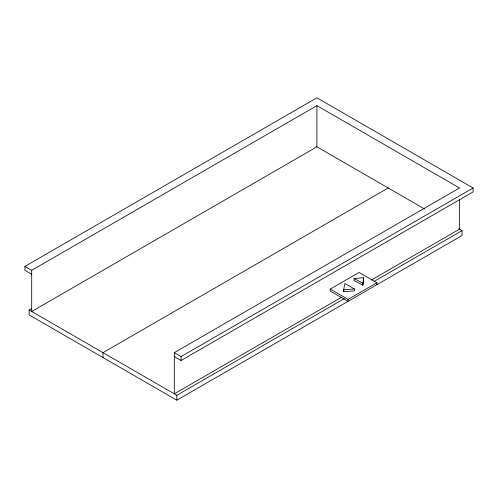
<?xml version="1.0" encoding="UTF-8"?>
<svg xmlns="http://www.w3.org/2000/svg" width="498" height="498" viewBox="0 0 498 498"><rect width="100%" height="100%" fill="white"/><g stroke="black" fill="none" stroke-linecap="round" stroke-linejoin="round"><path stroke-width="0.75" d="M362.868 285.248L363.559 277.76L354.041 278.482L354.041 280.442L362.868 285.248L363.559 277.76M343.657 289.705L344.865 283.505L354.383 288.952L354.383 290.913L343.657 291.666L343.657 289.705L354.383 288.952M343.657 291.666L343.925 290.29M31.691 274.236L24.9 270.321L24.9 266.399L316.909 97.807L473.1 187.983L473.1 191.904L181.091 360.496L174.3 356.574M24.9 266.399L31.691 270.321L316.909 105.651L459.517 187.983L174.3 352.652L174.3 393.818L341.796 297.119M458.708 228.682L462.063 230.624L462.063 235.523L176.846 400.193L29.145 314.917L29.145 310.017L31.835 308.461M388.216 187.983L102.993 352.652L102.993 357.552M174.3 352.652L181.091 356.574L473.1 187.983M376.893 282.746L348.046 299.398L348.046 301.358L330.224 291.062L330.224 289.101L359.064 272.45L376.893 282.746L376.893 284.7M371.396 280.025L459.517 229.155L459.517 199.636M29.145 310.017L176.846 395.294L344.342 298.588M373.942 281.501L462.063 230.624M354.041 278.482L362.868 283.287M316.379 146.512L424.539 208.955M330.224 289.101L348.046 299.398M316.909 105.651L316.909 146.817L31.691 311.487L31.691 270.321M181.091 356.574L181.091 360.496M176.846 395.294L176.846 400.193"/></g></svg>
